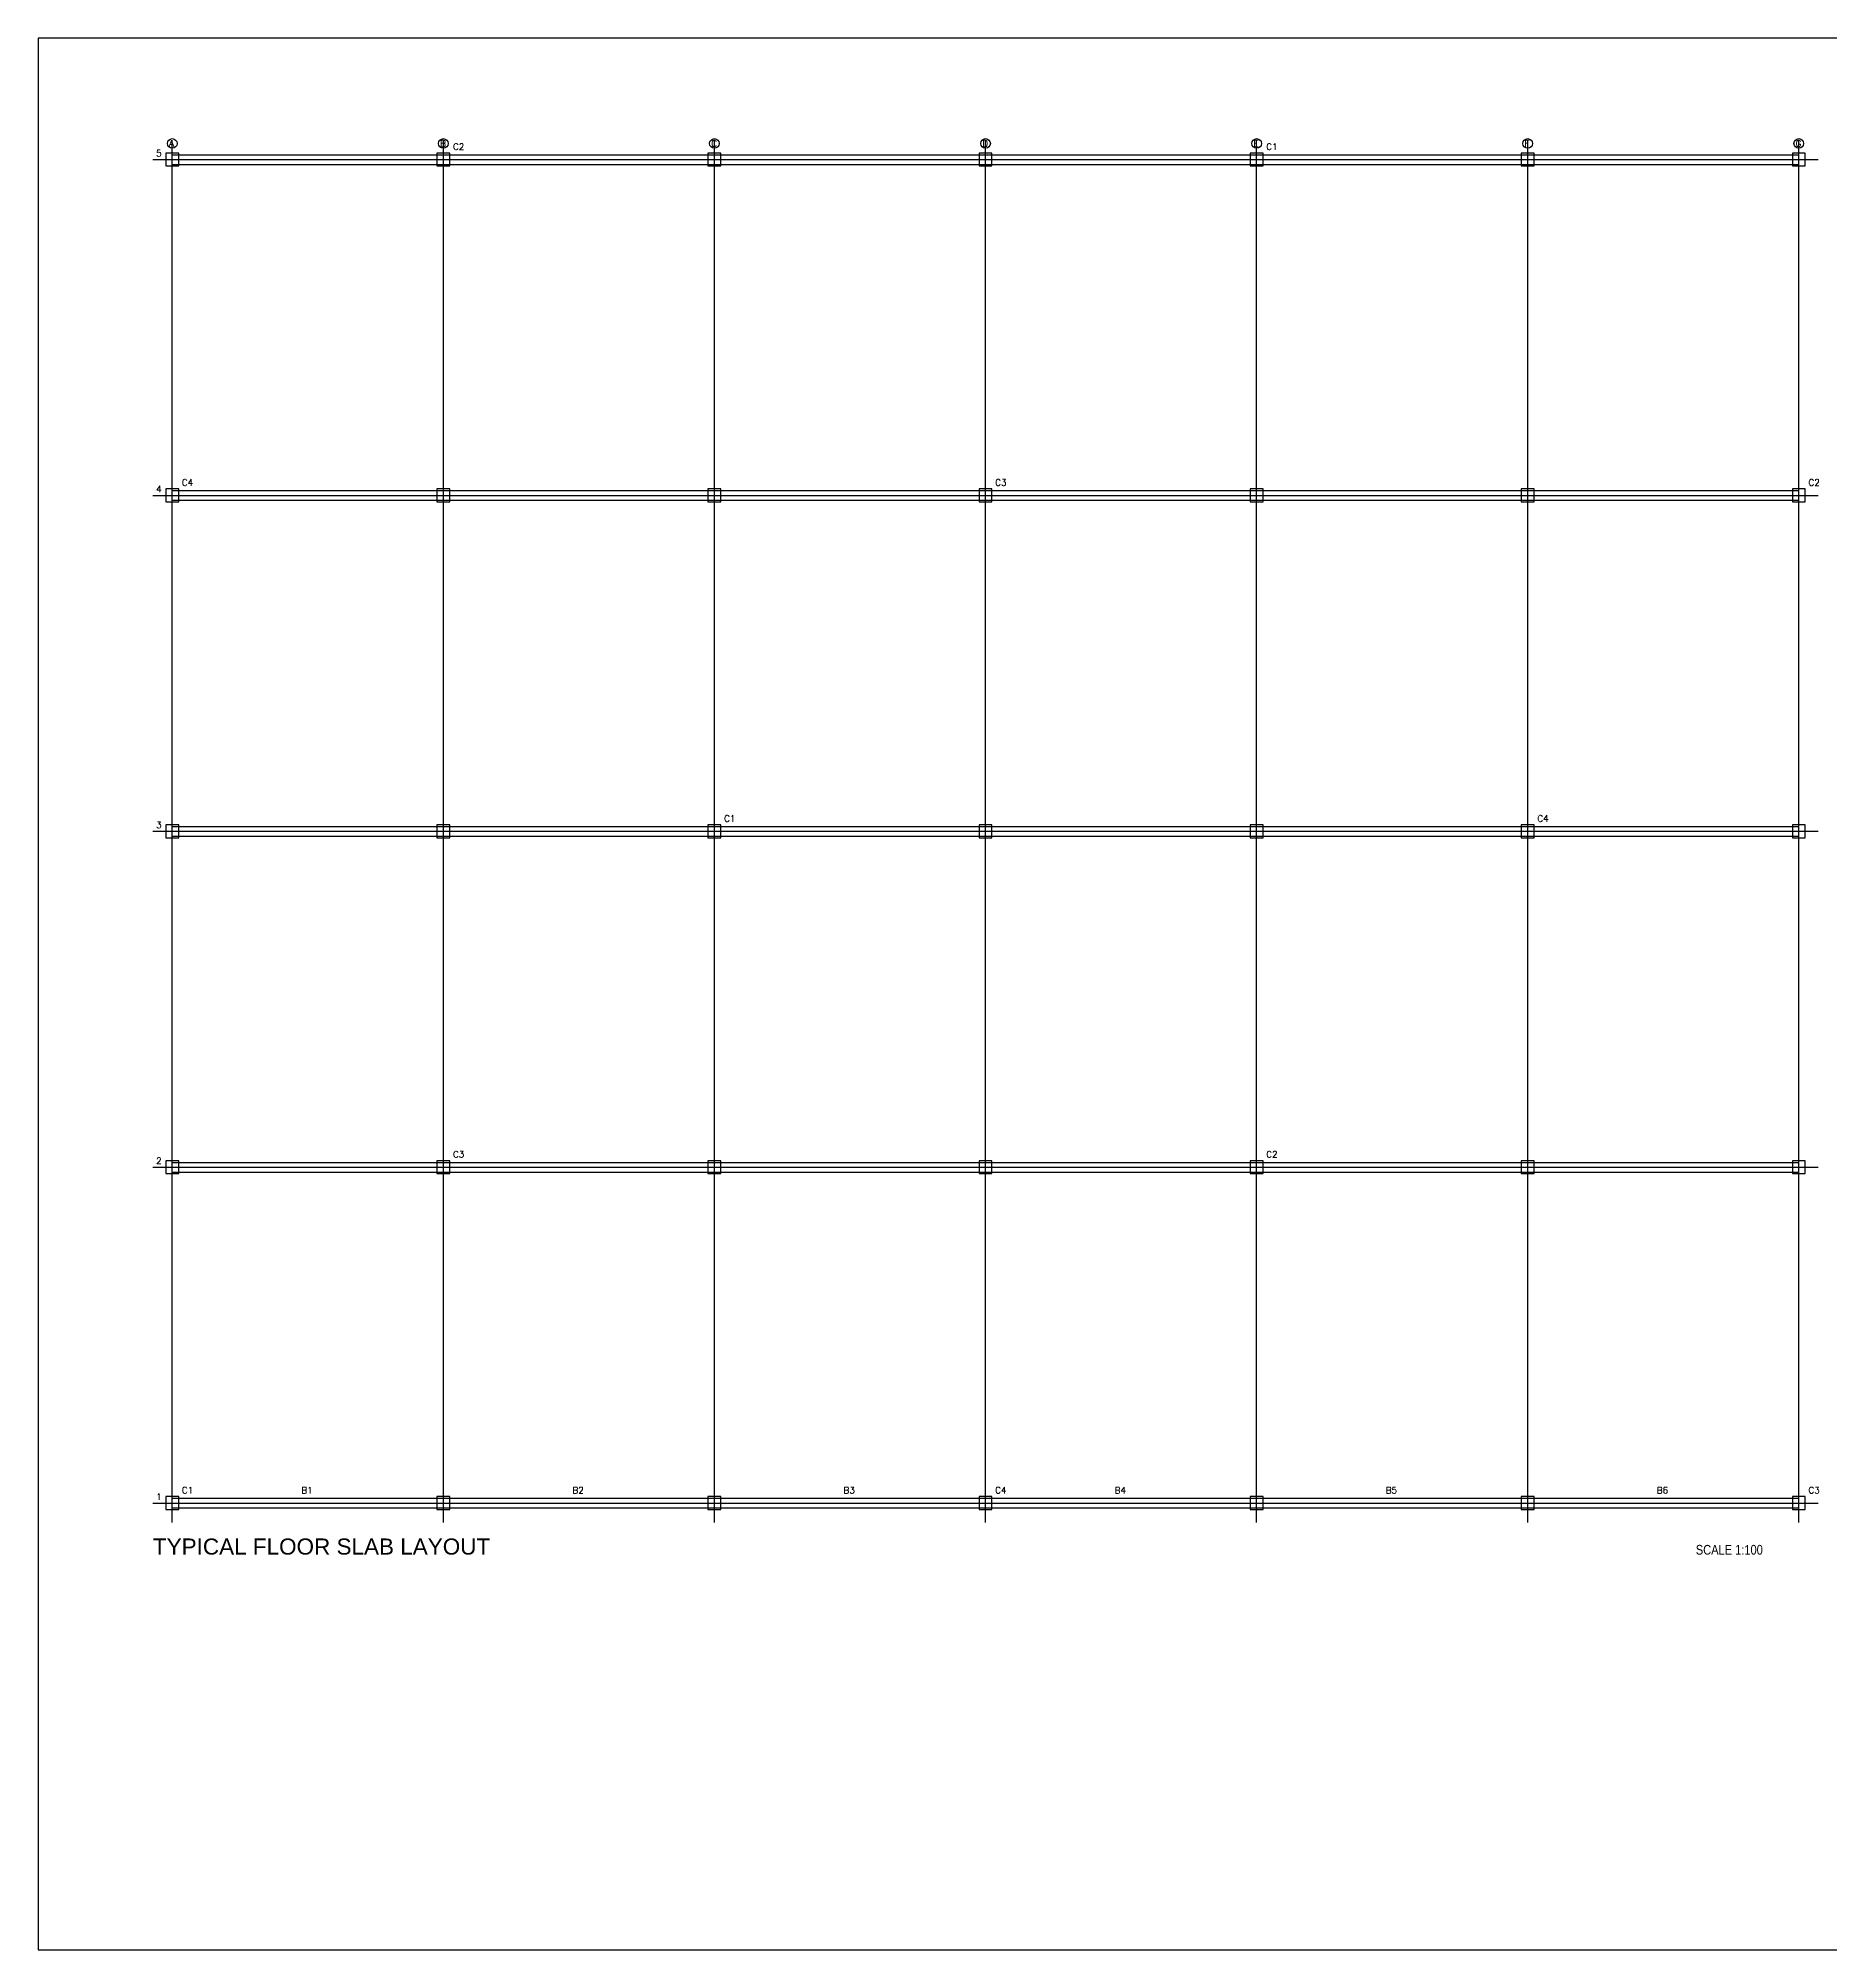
# Model space of a CAD drawing. Header units: millimetres. Extents: x 0 to 12841, y 0 to 594.
# Drawn here: x 6000 to 6557, y 0 to 594 of the extents above; entities that cross this region are included whole.
import ezdxf

# ---------------------------------------------------------------- set-up
doc = ezdxf.new("R2010")
doc.units = ezdxf.units.MM
for name, color, linetype in [('BEAM', 7, 'Continuous'), ('COLUMN', 7, 'Continuous'), ('FRAME', 7, 'Continuous'), ('GRID', 7, 'Continuous'), ('TITLES', 7, 'Continuous')]:
    doc.layers.add(name, color=color, linetype=linetype)
doc.styles.add('Arial', font='arial.ttf')
doc.styles.add('ROMANS', font='romans.shx')
doc.styles.add('SWISSC', font='swissc.ttf')

msp = doc.modelspace()

# ---------------------------------------------------------------- linework, layer by layer
at = {"layer": 'BEAM'}
for p, q in [((6041.64, 557.8), (6113.84, 557.8)), ((6041.64, 554.8), (6113.84, 554.8)), ((6113.84, 557.8), (6186.05, 557.8)), ((6113.84, 554.8), (6186.05, 554.8)), ((6186.05, 557.8), (6258.25, 557.8)), ((6186.05, 554.8), (6258.25, 554.8)), ((6258.25, 557.8), (6330.45, 557.8)), ((6258.25, 554.8), (6330.45, 554.8)), ((6330.45, 557.8), (6402.65, 557.8)), ((6330.45, 554.8), (6402.65, 554.8)), ((6402.65, 557.8), (6474.86, 557.8)), ((6402.65, 554.8), (6474.86, 554.8)), ((6474.86, 557.8), (6547.06, 557.8)), ((6474.86, 554.8), (6547.06, 554.8)), ((6041.64, 453.43), (6113.84, 453.43)), ((6113.84, 453.43), (6186.05, 453.43)), ((6186.05, 453.43), (6258.25, 453.43)), ((6258.25, 453.43), (6330.45, 453.43)), ((6330.45, 453.43), (6402.65, 453.43)), ((6402.65, 453.43), (6474.86, 453.43)), ((6474.86, 453.43), (6547.06, 453.43)), ((6041.64, 450.43), (6113.84, 450.43)), ((6113.84, 450.43), (6186.05, 450.43)), ((6186.05, 450.43), (6258.25, 450.43)), ((6258.25, 450.43), (6330.45, 450.43)), ((6330.45, 450.43), (6402.65, 450.43)), ((6402.65, 450.43), (6474.86, 450.43)), ((6474.86, 450.43), (6547.06, 450.43)), ((6041.64, 349.05), (6113.84, 349.05)), ((6041.64, 346.05), (6113.84, 346.05)), ((6113.84, 349.05), (6186.05, 349.05)), ((6113.84, 346.05), (6186.05, 346.05)), ((6186.05, 349.05), (6258.25, 349.05)), ((6186.05, 346.05), (6258.25, 346.05)), ((6258.25, 349.05), (6330.45, 349.05)), ((6258.25, 346.05), (6330.45, 346.05)), ((6330.45, 349.05), (6402.65, 349.05)), ((6330.45, 346.05), (6402.65, 346.05)), ((6402.65, 349.05), (6474.86, 349.05)), ((6402.65, 346.05), (6474.86, 346.05)), ((6474.86, 349.05), (6547.06, 349.05)), ((6474.86, 346.05), (6547.06, 346.05)), ((6041.64, 244.68), (6113.84, 244.68)), ((6113.84, 244.68), (6186.05, 244.68)), ((6186.05, 244.68), (6258.25, 244.68)), ((6258.25, 244.68), (6330.45, 244.68)), ((6330.45, 244.68), (6402.65, 244.68)), ((6402.65, 244.68), (6474.86, 244.68)), ((6474.86, 244.68), (6547.06, 244.68)), ((6041.64, 241.68), (6113.84, 241.68)), ((6113.84, 241.68), (6186.05, 241.68)), ((6186.05, 241.68), (6258.25, 241.68)), ((6258.25, 241.68), (6330.45, 241.68)), ((6330.45, 241.68), (6402.65, 241.68)), ((6402.65, 241.68), (6474.86, 241.68)), ((6474.86, 241.68), (6547.06, 241.68)), ((6041.64, 140.3), (6113.84, 140.3)), ((6041.64, 137.3), (6113.84, 137.3)), ((6113.84, 140.3), (6186.05, 140.3)), ((6113.84, 137.3), (6186.05, 137.3)), ((6186.05, 140.3), (6258.25, 140.3)), ((6186.05, 137.3), (6258.25, 137.3)), ((6258.25, 140.3), (6330.45, 140.3)), ((6258.25, 137.3), (6330.45, 137.3)), ((6330.45, 140.3), (6402.65, 140.3)), ((6330.45, 137.3), (6402.65, 137.3)), ((6402.65, 140.3), (6474.86, 140.3)), ((6402.65, 137.3), (6474.86, 137.3)), ((6474.86, 140.3), (6547.06, 140.3)), ((6474.86, 137.3), (6547.06, 137.3))]:
    msp.add_line(p, q, dxfattribs=at)
at = {"layer": 'COLUMN'}
for points in [[(6039.64, 554.3), (6043.64, 554.3), (6043.64, 558.3), (6039.64, 558.3)], [(6123.88, 554.3), (6127.88, 554.3), (6127.88, 558.3), (6123.88, 558.3)], [(6208.11, 554.3), (6212.11, 554.3), (6212.11, 558.3), (6208.11, 558.3)], [(6292.35, 554.3), (6296.35, 554.3), (6296.35, 558.3), (6292.35, 558.3)], [(6376.59, 554.3), (6380.59, 554.3), (6380.59, 558.3), (6376.59, 558.3)], [(6460.82, 554.3), (6464.82, 554.3), (6464.82, 558.3), (6460.82, 558.3)], [(6545.06, 554.3), (6549.06, 554.3), (6549.06, 558.3), (6545.06, 558.3)], [(6039.64, 449.93), (6043.64, 449.93), (6043.64, 453.93), (6039.64, 453.93)], [(6123.88, 449.93), (6127.88, 449.93), (6127.88, 453.93), (6123.88, 453.93)], [(6208.11, 449.93), (6212.11, 449.93), (6212.11, 453.93), (6208.11, 453.93)], [(6292.35, 449.93), (6296.35, 449.93), (6296.35, 453.93), (6292.35, 453.93)], [(6376.59, 449.93), (6380.59, 449.93), (6380.59, 453.93), (6376.59, 453.93)], [(6460.82, 449.93), (6464.82, 449.93), (6464.82, 453.93), (6460.82, 453.93)], [(6545.06, 449.93), (6549.06, 449.93), (6549.06, 453.93), (6545.06, 453.93)], [(6039.64, 345.55), (6043.64, 345.55), (6043.64, 349.55), (6039.64, 349.55)], [(6123.88, 345.55), (6127.88, 345.55), (6127.88, 349.55), (6123.88, 349.55)], [(6208.11, 345.55), (6212.11, 345.55), (6212.11, 349.55), (6208.11, 349.55)], [(6292.35, 345.55), (6296.35, 345.55), (6296.35, 349.55), (6292.35, 349.55)], [(6376.59, 345.55), (6380.59, 345.55), (6380.59, 349.55), (6376.59, 349.55)], [(6460.82, 345.55), (6464.82, 345.55), (6464.82, 349.55), (6460.82, 349.55)], [(6545.06, 345.55), (6549.06, 345.55), (6549.06, 349.55), (6545.06, 349.55)], [(6039.64, 241.18), (6043.64, 241.18), (6043.64, 245.18), (6039.64, 245.18)], [(6123.88, 241.18), (6127.88, 241.18), (6127.88, 245.18), (6123.88, 245.18)], [(6208.11, 241.18), (6212.11, 241.18), (6212.11, 245.18), (6208.11, 245.18)], [(6292.35, 241.18), (6296.35, 241.18), (6296.35, 245.18), (6292.35, 245.18)], [(6376.59, 241.18), (6380.59, 241.18), (6380.59, 245.18), (6376.59, 245.18)], [(6460.82, 241.18), (6464.82, 241.18), (6464.82, 245.18), (6460.82, 245.18)], [(6545.06, 241.18), (6549.06, 241.18), (6549.06, 245.18), (6545.06, 245.18)], [(6039.64, 136.8), (6043.64, 136.8), (6043.64, 140.8), (6039.64, 140.8)], [(6123.88, 136.8), (6127.88, 136.8), (6127.88, 140.8), (6123.88, 140.8)], [(6208.11, 136.8), (6212.11, 136.8), (6212.11, 140.8), (6208.11, 140.8)], [(6292.35, 136.8), (6296.35, 136.8), (6296.35, 140.8), (6292.35, 140.8)], [(6376.59, 136.8), (6380.59, 136.8), (6380.59, 140.8), (6376.59, 140.8)], [(6460.82, 136.8), (6464.82, 136.8), (6464.82, 140.8), (6460.82, 140.8)], [(6545.06, 136.8), (6549.06, 136.8), (6549.06, 140.8), (6545.06, 140.8)]]:
    msp.add_lwpolyline(points, close=True, dxfattribs=at)
at = {"layer": 'FRAME'}
msp.add_lwpolyline([(6000, 0), (6841, 0), (6841, 594), (6000, 594)], close=True, dxfattribs=at)
at = {"layer": 'GRID'}
for p, q in [((6041.64, 490.72), (6041.64, 562.3)), ((6125.88, 490.72), (6125.88, 562.3)), ((6210.11, 490.72), (6210.11, 562.3)), ((6294.35, 490.72), (6294.35, 562.3)), ((6378.59, 490.72), (6378.59, 562.3)), ((6462.82, 490.72), (6462.82, 562.3)), ((6547.06, 490.72), (6547.06, 562.3)), ((6035.64, 556.3), (6109.56, 556.3)), ((6109.56, 556.3), (6183.47, 556.3)), ((6183.47, 556.3), (6257.39, 556.3)), ((6257.39, 556.3), (6331.31, 556.3)), ((6331.31, 556.3), (6405.23, 556.3)), ((6405.23, 556.3), (6479.14, 556.3)), ((6479.14, 556.3), (6553.06, 556.3)), ((6041.64, 419.13), (6041.64, 490.72)), ((6125.88, 419.13), (6125.88, 490.72)), ((6210.11, 419.13), (6210.11, 490.72)), ((6294.35, 419.13), (6294.35, 490.72)), ((6378.59, 419.13), (6378.59, 490.72)), ((6462.82, 419.13), (6462.82, 490.72)), ((6547.06, 419.13), (6547.06, 490.72)), ((6035.64, 451.93), (6109.56, 451.93)), ((6109.56, 451.93), (6183.47, 451.93)), ((6183.47, 451.93), (6257.39, 451.93)), ((6257.39, 451.93), (6331.31, 451.93)), ((6331.31, 451.93), (6405.23, 451.93)), ((6405.23, 451.93), (6479.14, 451.93)), ((6479.14, 451.93), (6553.06, 451.93)), ((6041.64, 347.55), (6041.64, 419.13)), ((6125.88, 347.55), (6125.88, 419.13)), ((6210.11, 347.55), (6210.11, 419.13)), ((6294.35, 347.55), (6294.35, 419.13)), ((6378.59, 347.55), (6378.59, 419.13)), ((6462.82, 347.55), (6462.82, 419.13)), ((6547.06, 347.55), (6547.06, 419.13)), ((6035.64, 347.55), (6109.56, 347.55)), ((6041.64, 275.97), (6041.64, 347.55)), ((6109.56, 347.55), (6183.47, 347.55)), ((6125.88, 275.97), (6125.88, 347.55)), ((6183.47, 347.55), (6257.39, 347.55)), ((6210.11, 275.97), (6210.11, 347.55)), ((6257.39, 347.55), (6331.31, 347.55)), ((6294.35, 275.97), (6294.35, 347.55)), ((6331.31, 347.55), (6405.23, 347.55)), ((6378.59, 275.97), (6378.59, 347.55)), ((6405.23, 347.55), (6479.14, 347.55)), ((6462.82, 275.97), (6462.82, 347.55)), ((6479.14, 347.55), (6553.06, 347.55)), ((6547.06, 275.97), (6547.06, 347.55)), ((6041.64, 204.38), (6041.64, 275.97)), ((6125.88, 204.38), (6125.88, 275.97)), ((6210.11, 204.38), (6210.11, 275.97)), ((6294.35, 204.38), (6294.35, 275.97)), ((6378.59, 204.38), (6378.59, 275.97)), ((6462.82, 204.38), (6462.82, 275.97)), ((6547.06, 204.38), (6547.06, 275.97)), ((6035.64, 243.18), (6109.56, 243.18)), ((6109.56, 243.18), (6183.47, 243.18)), ((6183.47, 243.18), (6257.39, 243.18)), ((6257.39, 243.18), (6331.31, 243.18)), ((6331.31, 243.18), (6405.23, 243.18)), ((6405.23, 243.18), (6479.14, 243.18)), ((6479.14, 243.18), (6553.06, 243.18)), ((6041.64, 132.8), (6041.64, 204.38)), ((6125.88, 132.8), (6125.88, 204.38)), ((6210.11, 132.8), (6210.11, 204.38)), ((6294.35, 132.8), (6294.35, 204.38)), ((6378.59, 132.8), (6378.59, 204.38)), ((6462.82, 132.8), (6462.82, 204.38)), ((6547.06, 132.8), (6547.06, 204.38)), ((6035.64, 138.8), (6109.56, 138.8)), ((6109.56, 138.8), (6183.47, 138.8)), ((6183.47, 138.8), (6257.39, 138.8)), ((6257.39, 138.8), (6331.31, 138.8)), ((6331.31, 138.8), (6405.23, 138.8)), ((6405.23, 138.8), (6479.14, 138.8)), ((6479.14, 138.8), (6553.06, 138.8))]:
    msp.add_line(p, q, dxfattribs=at)
for centre in [(6041.64, 561.3), (6125.88, 561.3), (6210.11, 561.3), (6294.35, 561.3), (6378.59, 561.3), (6462.82, 561.3), (6547.06, 561.3)]:
    msp.add_circle(centre, 1.5, dxfattribs=at)

# ---------------------------------------------------------------- texts
at = {"layer": 'BEAM', "style": 'ROMANS'}
for s, p in [('B1', (6081.76, 141.8)), ('B2', (6165.99, 141.8)), ('B3', (6250.23, 141.8)), ('B4', (6334.47, 141.8)), ('B5', (6418.7, 141.8)), ('B6', (6502.94, 141.8))]:
    msp.add_text(s, height=2, dxfattribs=at).set_placement(p)
at = {"layer": 'COLUMN', "style": 'ROMANS'}
for s, p in [('C2', (6128.88, 559.3)), ('C1', (6381.59, 559.3)), ('C4', (6044.64, 454.93)), ('C3', (6297.35, 454.93)), ('C2', (6550.06, 454.93)), ('C1', (6213.11, 350.55)), ('C4', (6465.82, 350.55)), ('C3', (6128.88, 246.18)), ('C2', (6381.59, 246.18)), ('C1', (6044.64, 141.8)), ('C4', (6297.35, 141.8)), ('C3', (6550.06, 141.8))]:
    msp.add_text(s, height=2, dxfattribs=at).set_placement(p)
at = {"layer": 'GRID', "style": 'ROMANS'}
for s, p in [('5', (6036.64, 557.3)), ('A', (6040.64, 560.3)), ('B', (6124.88, 560.3)), ('C', (6209.11, 560.3)), ('D', (6293.35, 560.3)), ('E', (6377.59, 560.3)), ('F', (6461.82, 560.3)), ('G', (6546.06, 560.3)), ('4', (6036.64, 452.93)), ('3', (6036.64, 348.55)), ('2', (6036.64, 244.18)), ('1', (6036.64, 139.8))]:
    msp.add_text(s, height=2, dxfattribs=at).set_placement(p)
at = {"layer": 'TITLES'}
for s, height, style, p in [('TYPICAL FLOOR SLAB LAYOUT', 5, 'Arial', (6035.64, 122.8)), ('SCALE 1:100', 3, 'SWISSC', (6515.06, 122.8))]:
    msp.add_text(s, height=height, dxfattribs=dict(at, style=style)).set_placement(p)

doc.saveas('drawing.dxf')
